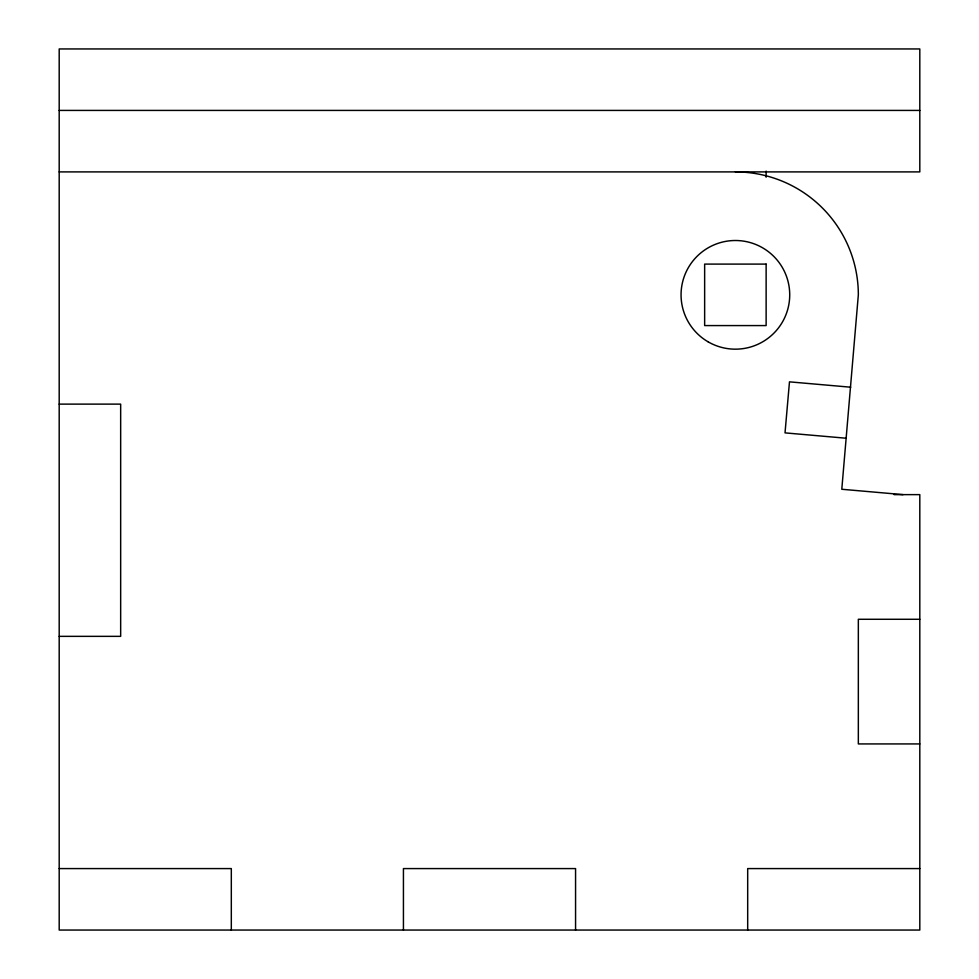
<?xml version="1.0" encoding="UTF-8"?>
<svg xmlns="http://www.w3.org/2000/svg" width="979" height="979" viewBox="0 0 979 979"><rect width="100%" height="100%" fill="white"/><g stroke="black" fill="none" stroke-linecap="round" stroke-linejoin="round"><path stroke-width="1.47" d="M59.193 110.419L919.807 110.419M59.193 171.9L919.807 171.9L919.807 48.95L59.193 48.95L59.193 930.05L919.807 930.05L919.807 494.628L894.096 494.628M59.193 404.119L120.662 404.119L120.662 636.35L59.193 636.35M919.807 619.279L858.338 619.279L858.338 743.93L919.807 743.93M59.193 868.581L231.313 868.581L231.313 930.05M919.807 868.581L747.687 868.581L747.687 930.05M850.727 387.207L789.478 381.847L785.023 432.877L846.26 438.237M903.03 494.628L841.793 489.267L858.338 294.838A122.95 122.95 0 0 0 735.388 171.9M766.129 171.117L766.129 177.211M575.566 930.05L575.566 868.581L403.434 868.581L403.434 930.05M766.129 264.097L704.647 264.097L704.647 325.579L766.129 325.579L766.129 264.097M708.221 341.891A54.334 54.334 0 0 0 789.723 294.838A54.334 54.334 0 0 0 708.221 247.785A54.334 54.334 0 0 0 708.221 341.891"/></g></svg>
